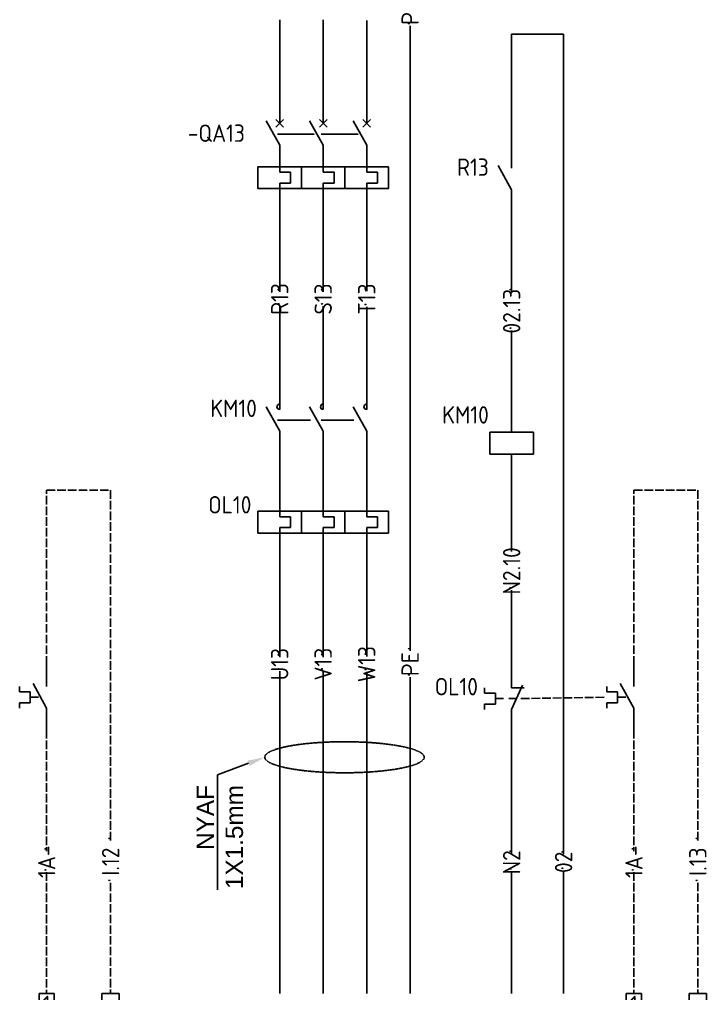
# Model space of a CAD drawing. Header units: millimetres. Extents: x 67033 to 212947, y 35102 to 335921.
# Drawn here: x 88168 to 89133, y 167041 to 168410 of the extents above; entities that cross this region are included whole.
import ezdxf
from ezdxf import colors
from ezdxf.entities.mleader import LeaderData, LeaderLine
from ezdxf.enums import TextEntityAlignment as Align
from ezdxf.math import Vec2, Vec3

# ---------------------------------------------------------------- set-up
doc = ezdxf.new("R2010")
doc.units = ezdxf.units.MM
doc.linetypes.add('ACAD_ISO02W100', pattern=[15, 12, -3])
doc.linetypes.add('DASHED', pattern=[0.75, 0.5, -0.25])
for name, color, linetype in [('LINK', 9, 'DASHED'), ('MISC', 2, 'Continuous'), ('RED_2.5mm^2', 1, 'Continuous'), ('SYMS', 7, 'Continuous'), ('TAGS', 51, 'Continuous'), ('TERMS', 4, 'Continuous')]:
    doc.layers.add(name, color=color, linetype=linetype)
doc.styles.get("Standard").update_dxf_attribs({"font": 'arial.ttf'})
doc.styles.add('WD_IEC', font='isocp2.shx', dxfattribs={"width": 0.9, "height": 4})

# ---------------------------------------------------------------- blocks, each defined once
blk = doc.blocks.new('VCB11TH')
for p, q in [((0, 7.5), (0, 2.5)), ((0, -2.5), (-3.12, 3.12)), ((-0.88, 3.38), (0.88, 1.62)), ((-0.88, 1.62), (0.88, 3.38)), ((0, -2.5), (0, -8.75)), ((0, -8.75), (2.5, -8.75)), ((2.5, -8.75), (2.5, -11.25)), ((0, -11.25), (0, -12.5)), ((2.5, -11.25), (0, -11.25)), ((0, -12.5), (0, -17.5))]:
    blk.add_line(p, q)
blk.add_lwpolyline([(-5, -7.5), (-5, -12.5), (5, -12.5), (5, -7.5)], close=True)
at = {"style": 'WD_IEC'}
for tag, p in [('INST', (-8, 5.25)), ('LOC', (-8, 1.75)), ('TAG1', (-8, -1.75)), ('RATING1', (-8, -6.35)), ('DESC1', (-8, -14.35)), ('DESC2', (-8, -17.85)), ('DESC3', (-8, -21.35))]:
    blk.add_attdef(tag, text='', height=2.5, dxfattribs=at).set_placement(p, align=Align.RIGHT)
blk.add_attdef('TERM01', text='', height=2, rotation=90, dxfattribs=at).set_placement((-1, 7.5), align=Align.RIGHT)
at = {"style": 'WD_IEC', "flags": 1}
for tag, p, height in [('X2TERM01', (0, 7.5), 0.32), ('MFG', (2.75, 6.5), 1.5), ('CAT', (2.75, 4), 1.5), ('X4LINK', (-2, 0), 0.32), ('X1LINK', (-0.5, 0), 0.32), ('COMMON', (-3.75, -8.75), 1), ('ASSYCODE', (1, -14), 1), ('FAMILY', (1, -15.5), 1), ('X8TERM02', (0, -17.5), 0.32), ('CATDESC', (1, -17), 1)]:
    blk.add_attdef(tag, p, '', height=height, dxfattribs=at)
at = {"lineweight": 15, "style": 'WD_IEC'}
blk.add_attdef('XREF', text='', height=2.5, dxfattribs=at).set_placement((-8, -10.35), align=Align.RIGHT)
at = {"style": 'WD_IEC'}
blk.add_attdef('TERM02', (-1, -17.5), '', height=2, rotation=90, dxfattribs=at)
blk = doc.blocks.new('VCB21TH')
for p, q in [((0, 7.5), (0, 2.5)), ((0, -2.5), (-3.12, 3.12)), ((-0.88, 3.38), (0.88, 1.62)), ((-0.88, 1.62), (0.88, 3.38)), ((0, -2.5), (0, -8.75)), ((0, -8.75), (2.5, -8.75)), ((2.5, -8.75), (2.5, -11.25)), ((0, -11.25), (0, -12.5)), ((2.5, -11.25), (0, -11.25)), ((0, -12.5), (0, -17.5))]:
    blk.add_line(p, q)
blk.add_lwpolyline([(-5, -7.5), (-5, -12.5), (5, -12.5), (5, -7.5)], close=True)
at = {"style": 'WD_IEC'}
for tag, p in [('INST', (-8, 5.25)), ('LOC', (-8, 1.75)), ('TAG2', (-8, -1.75)), ('DESC1', (-8, -14.35)), ('DESC2', (-8, -17.85)), ('DESC3', (-8, -21.35))]:
    blk.add_attdef(tag, text='', height=2.5, dxfattribs=at).set_placement(p, align=Align.RIGHT)
blk.add_attdef('TERM01', text='', height=2, rotation=90, dxfattribs=at).set_placement((-1, 7.5), align=Align.RIGHT)
at = {"style": 'WD_IEC', "flags": 1}
for tag, p, height in [('X2TERM01', (0, 7.5), 0.32), ('X4LINK', (-2, 0), 0.32), ('X1LINK', (-0.5, 0), 0.32), ('CONTACT', (-5, -7.5), 1), ('FAMILY', (1, -15.5), 1), ('X8TERM02', (0, -17.5), 0.32)]:
    blk.add_attdef(tag, p, '', height=height, dxfattribs=at)
blk.add_attdef('RATING1', text='', height=2.5, dxfattribs=at).set_placement((-8, -6.35), align=Align.RIGHT)
at = {"lineweight": 15, "style": 'WD_IEC'}
blk.add_attdef('XREF', text='', height=2.5, dxfattribs=at).set_placement((-8, -10.35), align=Align.RIGHT)
at = {"style": 'WD_IEC'}
blk.add_attdef('TERM02', (-1, -17.5), '', height=2, rotation=90, dxfattribs=at)
blk = doc.blocks.new('VT0_LGENERIC')
at = {"style": 'WD_IEC', "flags": 1}
for tag, p in [('X2TERM01', (0, 4)), ('X8TERM01', (0, -4))]:
    blk.add_attdef(tag, p, '', height=0.16, rotation=90, dxfattribs=at)
at = {"style": 'WD_IEC'}
blk.add_attdef('COLOR', text='', height=2.5, rotation=90, dxfattribs=at).set_placement((0, 0), align=Align.MIDDLE_CENTER)
for tag, p in [('X2_TINY_DOT_DONT_REMOVE', (0, 4)), ('X8_TINY_DOT_DONT_REMOVE', (0, -4))]:
    blk.add_attdef(tag, p, '', height=0.0001, rotation=90, dxfattribs=at)
blk = doc.blocks.new('VOL21')
for p, q in [((0, 7.5), (0, 2.5)), ((-6.25, 2.5), (-6.25, 1.25)), ((0, -2.5), (-3.125, 3.125)), ((-6.25, 1.25), (-3.75, 1.25)), ((-3.75, 1.25), (-3.75, -1.25)), ((-3.75, 0), (-1.875, 0)), ((-6.25, -1.25), (-6.25, -2.5)), ((-3.75, -1.25), (-6.25, -1.25)), ((0, -2.5), (0, -7.5))]:
    blk.add_line(p, q)
at = {"style": 'WD_IEC'}
for tag, p in [('INST', (-7.75, 6.75)), ('LOC', (-7.75, 3.75)), ('TAG2', (-7.75, 0.75)), ('XREF', (-7.75, -3.75)), ('DESC1', (-7.75, -6.75)), ('DESC2', (-7.75, -9.75)), ('DESC3', (-7.75, -12.75))]:
    blk.add_attdef(tag, text='', height=2.5, dxfattribs=at).set_placement(p, align=Align.RIGHT)
blk.add_attdef('TERM01', text='', height=2, rotation=90, dxfattribs=at).set_placement((-1, 7.5), align=Align.RIGHT)
at = {"style": 'WD_IEC', "flags": 1}
for tag, p, height in [('X2TERM01', (0, 7.5), 0.32), ('X4LINK', (-6.375, 0), 0.32), ('X1LINK', (-0.5, 0), 0.32), ('CONTACT', (4, -3.5), 1), ('FAMILY', (4, -5), 1), ('COMMON', (5.25, -4.75), 1), ('X8TERM02', (0, -7.5), 0.32)]:
    blk.add_attdef(tag, p, '', height=height, dxfattribs=at)
at = {"style": 'WD_IEC'}
blk.add_attdef('TERM02', (-1, -7.5), '', height=2, rotation=90, dxfattribs=at)
blk = doc.blocks.new('PLCIOI1TV')
for p, q in [((-2, 9), (-2, -9)), ((-2, 9), (2, 9)), ((2, 9), (2, -9)), ((-2, 5.5), (2, 5.5)), ((-2, -9), (2, -9))]:
    blk.add_line(p, q)
at = {"style": 'WD_IEC', "width": 0.9}
blk.add_attdef('TERMDESC01', text='', height=2, rotation=90, dxfattribs=at).set_placement((2.25, 10), align=Align.TOP_LEFT)
at = {"style": 'WD_IEC', "width": 0.8}
for tag, p in [('INST', (-3.5, 6.5)), ('LOC', (-3.5, 3))]:
    blk.add_attdef(tag, text='', height=2.5, dxfattribs=at).set_placement(p, align=Align.RIGHT)
for tag, height, p in [('TERM01', 2, (0, 7.25)), ('TAGA01', 2.5, (0, 0))]:
    blk.add_attdef(tag, text='', height=height, rotation=90, dxfattribs=at).set_placement(p, align=Align.MIDDLE)
at = {"style": 'WD_IEC', "flags": 1}
blk.add_attdef('X2TERM01', text='', height=0.25, rotation=90, dxfattribs=at).set_placement((0, 9), align=Align.RIGHT)
at = {"style": 'WD_IEC', "width": 0.9}
blk.add_attdef('LINE1', text='', height=2.5, rotation=90, dxfattribs=at).set_placement((4.41, 1), align=Align.CENTER)
blk.add_attdef('LINE2', text='', height=2.5, rotation=90, dxfattribs=at).set_placement((5.02, 1), align=Align.TOP_CENTER)
at = {"style": 'WD_IEC'}
for tag, p in [('TAG1', (-3.5, -0.5)), ('XREF', (-3.5, -4.5))]:
    blk.add_attdef(tag, text='', height=2.5, dxfattribs=at).set_placement(p, align=Align.RIGHT)
at = {"linetype": 'Continuous', "style": 'WD_IEC', "flags": 9}
for tag, p in [('ASSYCODE', (-2.39, -1.18)), ('FAMILY', (-2.39, -7.68))]:
    blk.add_attdef(tag, text='', height=0.16, rotation=90, dxfattribs=at).set_placement(p, align=Align.CENTER)
at = {"style": 'WD_IEC'}
for tag, width, p in [('DESC', 0.8, (-4, -20)), ('MFG', 0.8, (-7, -20)), ('DESCA01', 0.9, (-0.5, -20)), ('DESCB01', 0.9, (2.5, -20)), ('DESCC01', 0.9, (5.5, -20)), ('DESCD01', 0.9, (8.5, -20)), ('DESCE01', 0.9, (11.5, -20)), ('CAT', 0.9, (-7, -27))]:
    blk.add_attdef(tag, text='', height=2.5, rotation=90, dxfattribs=dict(at, width=width)).set_placement(p, align=Align.RIGHT)
blk = doc.blocks.new('VSP1001')
for p, q in [((1.75, 5), (-1.75, 5)), ((-1.75, 5), (-1.75, -5)), ((1.75, -5), (1.75, 5)), ((1.75, 0), (-1.75, 0)), ((-1.75, -5), (1.75, -5))]:
    blk.add_line(p, q)
at = {"linetype": 'Continuous', "style": 'WD_IEC', "width": 0.9, "flags": 8}
blk.add_attdef('TERMDESC01', (-1, 6), '', height=2, rotation=90, dxfattribs=at)
blk.add_attdef('X2WIRE01', text='', height=2, rotation=90, dxfattribs=at).set_placement((1, 6), align=Align.TOP_LEFT)
at = {"style": 'WD_IEC'}
for tag, p in [('INST', (-4, 5)), ('LOC', (-4, 2)), ('TAG1', (-4, -1)), ('DESC1', (-4, -4.1)), ('DESC2', (-4, -7.85)), ('DESC3', (-4, -11.6))]:
    blk.add_attdef(tag, text='', height=2.5, dxfattribs=at).set_placement(p, align=Align.RIGHT)
at = {"style": 'WD_IEC', "width": 0.9, "flags": 1}
for tag, p in [('ACE_FLAG', (-0.5, 4.5)), ('X2TERM01', (0, 5)), ('CAT', (-0.96, 0.48)), ('MFG', (-0.88, 1.65)), ('ASSYCODE', (-1.03, -0.58)), ('FAMILY', (-1.03, -1.66)), ('X8TERM02', (0, -5))]:
    blk.add_attdef(tag, p, '', height=0.25, dxfattribs=at)
at = {"style": 'WD_IEC'}
for tag, p in [('TERM01', (0, 2.5)), ('TERM02', (0, -2.5))]:
    blk.add_attdef(tag, text='', height=2, dxfattribs=at).set_placement(p, align=Align.MIDDLE_CENTER)
at = {"linetype": 'Continuous', "style": 'WD_IEC', "width": 0.9, "flags": 8}
blk.add_attdef('TERMDESC02', text='', height=2, rotation=90, dxfattribs=at).set_placement((-1, -6), align=Align.RIGHT)
blk.add_attdef('X8WIRE02', text='', height=2, rotation=90, dxfattribs=at).set_placement((1, -6), align=Align.TOP_RIGHT)
blk = doc.blocks.new('VMS21P')
for p, q in [((0, 7.5), (0, 2.5)), ((0, -2.5), (-3.12, 3.12)), ((0, -2.5), (0, -7.5))]:
    blk.add_line(p, q)
blk.add_arc((0, 3.12), 0.625, 90, 270)
at = {"style": 'WD_IEC'}
for tag, p in [('INST', (-5.25, 6.75)), ('LOC', (-5.25, 3.75)), ('TAG2', (-5.25, 0.75)), ('XREF', (-5.25, -3.75)), ('DESC1', (-5.25, -6.75)), ('DESC2', (-5.25, -9.75)), ('DESC3', (-5.25, -12.75))]:
    blk.add_attdef(tag, text='', height=2.5, dxfattribs=at).set_placement(p, align=Align.RIGHT)
blk.add_attdef('TERM01', text='', height=2, rotation=90, dxfattribs=at).set_placement((-1, 7.5), align=Align.RIGHT)
at = {"style": 'WD_IEC', "flags": 1}
for tag, p, height in [('X2TERM01', (0, 7.5), 0.32), ('X4LINK', (-2.91, 0), 0.32), ('X1LINK', (-0.5, 0), 0.32), ('CONTACT', (4, -3.5), 1), ('FAMILY', (4, -5), 1), ('X8TERM02', (0, -7.5), 0.32)]:
    blk.add_attdef(tag, p, '', height=height, dxfattribs=at)
at = {"style": 'WD_IEC'}
blk.add_attdef('TERM02', (-1, -7.5), '', height=2, rotation=90, dxfattribs=at)
blk = doc.blocks.new('VOL1')
for p, q in [((0, 7.5), (0, 1.25)), ((-5, 2.5), (-5, -2.5)), ((5, 2.5), (-5, 2.5)), ((5, -2.5), (5, 2.5)), ((0, 1.25), (2.5, 1.25)), ((2.5, 1.25), (2.5, -1.25)), ((0, -1.25), (0, -7.5)), ((2.5, -1.25), (0, -1.25)), ((-5, -2.5), (5, -2.5))]:
    blk.add_line(p, q)
at = {"style": 'WD_IEC'}
for tag, p in [('INST', (-6.5, 9)), ('LOC', (-6.5, 5.5)), ('TAG1', (-6.5, 2)), ('RATING1', (-6.5, -2.5)), ('XREF', (-6.5, -6.5)), ('DESC1', (-6.5, -10.35)), ('DESC2', (-6.5, -13.85)), ('DESC3', (-6.5, -17.35))]:
    blk.add_attdef(tag, text='', height=2.5, dxfattribs=at).set_placement(p, align=Align.RIGHT)
blk.add_attdef('TERM01', text='', height=2, rotation=90, dxfattribs=at).set_placement((-1, 7.5), align=Align.RIGHT)
at = {"style": 'WD_IEC', "flags": 1}
for tag, p, height in [('X2TERM01', (0, 7.5), 0.32), ('MFG', (2.75, 6.5), 1.5), ('CAT', (2.75, 4), 1.5), ('X4LINK', (-5, 0), 0.32), ('X1LINK', (5, 0), 0.32), ('ASSYCODE', (1, -4), 1), ('FAMILY', (1, -5.5), 1), ('CATDESC', (1, -7), 1), ('X8TERM02', (0, -7.5), 0.32)]:
    blk.add_attdef(tag, p, '', height=height, dxfattribs=at)
at = {"style": 'WD_IEC'}
blk.add_attdef('TERM02', (-1, -7.5), '', height=2, rotation=90, dxfattribs=at)
blk = doc.blocks.new('VOL2')
for p, q in [((0, 7.5), (0, 1.25)), ((-5, 2.5), (-5, -2.5)), ((5, 2.5), (-5, 2.5)), ((5, -2.5), (5, 2.5)), ((0, 1.25), (2.5, 1.25)), ((2.5, 1.25), (2.5, -1.25)), ((0, -1.25), (0, -7.5)), ((2.5, -1.25), (0, -1.25)), ((-5, -2.5), (5, -2.5))]:
    blk.add_line(p, q)
at = {"style": 'WD_IEC'}
for tag, p in [('INST', (-6.5, 9)), ('LOC', (-6.5, 5.5)), ('TAG2', (-6.5, 2)), ('RATING1', (-6.5, -2.5)), ('XREF', (-6.5, -6.5)), ('DESC1', (-6.5, -10.35)), ('DESC2', (-6.5, -13.85)), ('DESC3', (-6.5, -17.35))]:
    blk.add_attdef(tag, text='', height=2.5, dxfattribs=at).set_placement(p, align=Align.RIGHT)
blk.add_attdef('TERM01', text='', height=2, rotation=90, dxfattribs=at).set_placement((-1, 7.5), align=Align.RIGHT)
at = {"style": 'WD_IEC', "flags": 1}
for tag, p, height in [('X2TERM01', (0, 7.5), 0.32), ('X4LINK', (-5, 0), 0.32), ('X1LINK', (5, 0), 0.32), ('FAMILY', (1, -5.5), 1), ('X8TERM02', (0, -7.5), 0.32)]:
    blk.add_attdef(tag, p, '', height=height, dxfattribs=at)
at = {"style": 'WD_IEC'}
blk.add_attdef('TERM02', (-1, -7.5), '', height=2, rotation=90, dxfattribs=at)
blk = doc.blocks.new('VMS1')
for p, q in [((0, 2.5), (0, 7.5)), ((0, -2.5), (0, -7.5))]:
    blk.add_line(p, q)
blk.add_lwpolyline([(-5, 2.5), (-5, -2.5), (5, -2.5), (5, 2.5)], close=True)
at = {"style": 'WD_IEC'}
for tag, p in [('INST', (-5.25, 10.5)), ('LOC', (-5.25, 7.5)), ('TAG1', (-5.25, 4.5)), ('DESC1', (-5.25, -6.85)), ('DESC2', (-5.25, -9.85)), ('DESC3', (-5.25, -12.85))]:
    blk.add_attdef(tag, text='', height=2.5, dxfattribs=at).set_placement(p, align=Align.RIGHT)
blk.add_attdef('TERM01', text='', height=2, rotation=90, dxfattribs=at).set_placement((-1, 7.5), align=Align.RIGHT)
at = {"style": 'WD_IEC', "flags": 1}
for tag, p, height in [('X2TERM01', (0, 7.5), 0.32), ('X4LINK', (-5, 0), 0.32), ('X1LINK', (5, 0), 0.32), ('ASSYCODE', (1, -4), 1), ('FAMILY', (1, -5.5), 1), ('CATDESC', (1, -7), 1), ('X8TERM02', (0, -7.5), 0.32)]:
    blk.add_attdef(tag, p, '', height=height, dxfattribs=at)
at = {"style": 'WD_IEC', "flags": 9}
for tag, p in [('MFG', (-6, 1)), ('CAT', (-6, -1.5))]:
    blk.add_attdef(tag, text='', height=1.5, dxfattribs=at).set_placement(p, align=Align.RIGHT)
at = {"style": 'WD_IEC'}
blk.add_attdef('TERM02', (-1, -7.5), '', height=2, rotation=90, dxfattribs=at)
at = {"lineweight": 9, "style": 'WD_IEC'}
for tag, p in [('NO', (-5.5, -16.5)), ('NC', (-5.5, -19.5))]:
    blk.add_attdef(tag, text='', height=2.5, dxfattribs=at).set_placement(p, align=Align.TOP_RIGHT)
for tag, p in [('XREFNO', (-4, -16.5)), ('XREFNC', (-4, -19.5))]:
    blk.add_attdef(tag, text='', height=2.5, dxfattribs=at).set_placement(p, align=Align.TOP_LEFT)
blk = doc.blocks.new('VOL22')
for p, q in [((0, 7.5), (0, 2.5)), ((-6.25, 2.5), (-6.25, 1.25)), ((0, -2.5), (2.5, 3.12)), ((0, 2.5), (2.87, 2.5)), ((-6.25, 1.25), (-3.75, 1.25)), ((-3.75, 1.25), (-3.75, -1.25)), ((-3.75, 0), (-1.88, 0)), ((-0.62, 0), (1.11, 0)), ((-3.75, -1.25), (-6.25, -1.25)), ((-6.25, -1.25), (-6.25, -2.5)), ((0, -2.5), (0, -7.5))]:
    blk.add_line(p, q)
at = {"style": 'WD_IEC'}
for tag, p in [('INST', (-7.75, 6.75)), ('LOC', (-7.75, 3.75)), ('TAG2', (-7.75, 0.75)), ('XREF', (-7.75, -3.75)), ('DESC1', (-7.75, -6.75)), ('DESC2', (-7.75, -9.75)), ('DESC3', (-7.75, -12.75))]:
    blk.add_attdef(tag, text='', height=2.5, dxfattribs=at).set_placement(p, align=Align.RIGHT)
blk.add_attdef('TERM01', text='', height=2, rotation=90, dxfattribs=at).set_placement((-1, 7.5), align=Align.RIGHT)
at = {"style": 'WD_IEC', "flags": 1}
for tag, p, height in [('X2TERM01', (0, 7.5), 0.32), ('X4LINK', (-6.38, 0), 0.32), ('X1LINK', (2.11, 0), 0.32), ('CONTACT', (4, -3.5), 1), ('FAMILY', (4, -5), 1), ('COMMON', (5.25, -4.75), 1), ('X8TERM02', (0, -7.5), 0.32)]:
    blk.add_attdef(tag, p, '', height=height, dxfattribs=at)
at = {"style": 'WD_IEC'}
blk.add_attdef('TERM02', (-1, -7.5), '', height=2, rotation=90, dxfattribs=at)
blk = doc.blocks.new('VCR21')
for p, q in [((0, 7.5), (0, 2.5)), ((0, -2.5), (-3.12, 3.12)), ((0, -2.5), (0, -7.5))]:
    blk.add_line(p, q)
at = {"style": 'WD_IEC'}
for tag, p in [('INST', (-5.25, 6.75)), ('LOC', (-5.25, 3.75)), ('TAG2', (-5.25, 0.75)), ('XREF', (-5.25, -3.75)), ('DESC1', (-5.25, -6.75)), ('DESC2', (-5.25, -9.75)), ('DESC3', (-5.25, -12.75))]:
    blk.add_attdef(tag, text='', height=2.5, dxfattribs=at).set_placement(p, align=Align.RIGHT)
blk.add_attdef('TERM01', text='', height=2, rotation=90, dxfattribs=at).set_placement((-1, 7.5), align=Align.RIGHT)
at = {"style": 'WD_IEC', "flags": 1}
for tag, p, height in [('X2TERM01', (0, 7.5), 0.32), ('X4LINK', (-2.75, 0), 0.32), ('X1LINK', (-0.5, 0), 0.32), ('CONTACT', (4, -3.5), 1), ('FAMILY', (4, -5), 1), ('COMMON', (5.25, -4.75), 1), ('X8TERM02', (0, -7.5), 0.32)]:
    blk.add_attdef(tag, p, '', height=height, dxfattribs=at)
at = {"style": 'WD_IEC'}
blk.add_attdef('TERM02', (-1, -7.5), '', height=2, rotation=90, dxfattribs=at)

msp = doc.modelspace()

# ---------------------------------------------------------------- linework, layer by layer
at = {"linetype": 'DASHED'}
msp.add_ellipse((88624.4, 167373.3), major_axis=(-112, 0), ratio=0.194696, dxfattribs=at)
at = {"layer": 'LINK'}
for points in [[(88530.4, 168248.4), (88582.3, 168248.4)], [(88591.5, 168248.4), (88643.4, 168248.4)], [(88530.4, 167846.6), (88576.7, 167846.6)], [(88591.5, 167846.6), (88637.8, 167846.6)], [(88564, 167703.5), (88564, 167703.5)], [(88625.1, 167703.5), (88625.1, 167703.5)]]:
    msp.add_lwpolyline(points, dxfattribs=at)
at = {"layer": 'LINK', "linetype": 'ACAD_ISO02W100'}
msp.add_lwpolyline([(88872.1, 167455.7), (88991.9, 167457.6)], dxfattribs=at)
at = {"layer": 'RED_2.5mm^2'}
for p, q in [((88533.4, 168409.1), (88533.4, 168294.2)), ((88594.5, 168409.1), (88594.5, 168294.2)), ((88655.6, 168408.1), (88655.6, 168294.2)), ((88716.7, 167904.7), (88716.7, 168400.6)), ((88932.1, 168388.9), (88859.2, 168388.9)), ((88859.2, 168388.9), (88859.2, 168231.2)), ((88932.1, 167237.1), (88932.1, 168388.9)), ((88533.4, 168141.5), (88533.4, 168026.9)), ((88594.5, 168141.5), (88594.5, 168026.9)), ((88655.6, 168141.5), (88655.6, 168027.9)), ((88859.2, 168139.6), (88859.2, 168027)), ((88533.4, 168007), (88533.4, 167892.4)), ((88594.5, 168007), (88594.5, 167892.4)), ((88655.6, 168006.1), (88655.6, 167892.4)), ((88859.2, 167972.9), (88859.2, 167860.3)), ((88533.4, 167800.8), (88533.4, 167749.3)), ((88594.5, 167800.8), (88594.5, 167749.3)), ((88655.6, 167800.8), (88655.6, 167749.3)), ((88533.4, 167657.7), (88533.4, 167514.1)), ((88594.5, 167657.7), (88594.5, 167514.1)), ((88655.6, 167657.7), (88655.6, 167515)), ((88533.4, 167494.2), (88533.4, 167041.4)), ((88594.5, 167494.2), (88594.5, 167041.4)), ((88655.6, 167493.3), (88655.6, 167041.4)), ((88932.1, 167041.4), (88932.1, 167214.2))]:
    msp.add_line(p, q, dxfattribs=at)
at = {"layer": 'RED_2.5mm^2', "color": 2}
for p, q in [((88716.7, 167522.6), (88716.7, 168400.6)), ((88716.7, 167041.4), (88716.7, 167485.7))]:
    msp.add_line(p, q, dxfattribs=at)
at = {"layer": 'RED_2.5mm^2', "color": 5}
for p, q in [((88859.2, 167768.7), (88859.2, 167662.1)), ((88859.2, 167608.1), (88859.2, 167501.5)), ((88859.2, 167409.9), (88859.2, 167238.2)), ((88859.2, 167213.1), (88859.2, 167041.4))]:
    msp.add_line(p, q, dxfattribs=at)
at = {"layer": 'RED_2.5mm^2', "linetype": 'ACAD_ISO02W100'}
for p, q in [((88206.1, 167503.4), (88206.1, 167748.3)), ((88206.1, 167748.3), (88295.9, 167748.3)), ((88295.9, 167748.3), (88295.9, 167256.1)), ((89030.9, 167503.4), (89030.9, 167748.3)), ((89030.9, 167748.3), (89120.7, 167748.3)), ((89120.7, 167748.3), (89120.7, 167256.1)), ((88206.1, 167411.8), (88206.1, 167241.4)), ((89030.9, 167411.8), (89030.9, 167241.4)), ((88206.1, 167211.8), (88206.1, 167041.4)), ((89030.9, 167211.8), (89030.9, 167041.4)), ((88295.9, 167197.1), (88295.9, 167041.4)), ((89120.7, 167197.1), (89120.7, 167041.4))]:
    msp.add_line(p, q, dxfattribs=at)

# ---------------------------------------------------------------- block references
at = {"layer": 'SYMS'}
ref = msp.add_blockref('VT0_LGENERIC', (88716.7, 168419), dxfattribs=dict(at, xscale=6.107617336975006, yscale=6.107617336975006, zscale=6.107617336975006))
ref.add_attrib('X8_TINY_DOT_DONT_REMOVE', '.', (88716.7, 168400.6), dxfattribs={"layer": 'MISC', "height": 24.4, "rotation": 90, "style": 'WD_IEC'})
ref.add_attrib('X2_TINY_DOT_DONT_REMOVE', '.', (88716.7, 168437.5), dxfattribs={"layer": 'MISC', "height": 24.4, "rotation": 90, "style": 'WD_IEC'})
ref.add_attrib('COLOR', 'PE', dxfattribs={"layer": 'MISC', "height": 24.43, "rotation": 90, "style": 'WD_IEC'}).set_placement((88716.7, 168419), align=Align.MIDDLE_CENTER)
ref = msp.add_blockref('VCB11TH', (88533.4, 168248.4), dxfattribs=dict(at, xscale=6.107617336975006, yscale=6.107617336975006, zscale=6.107617336975006))
ref.add_attrib('TAG1', '-QA13', dxfattribs={"layer": 'TAGS', "height": 24.43, "style": 'WD_IEC'}).set_placement((88484.6, 168237.7), align=Align.RIGHT)
at = {"layer": 'SYMS', "xscale": 6.107617336975006, "yscale": 6.107617336975006, "zscale": 6.107617336975006}
for name, p in [('VCB21TH', (88594.5, 168248.4)), ('VCB21TH', (88655.6, 168248.4)), ('VMS21P', (88594.5, 167846.6)), ('VMS21P', (88655.6, 167846.6)), ('VOL2', (88594.5, 167703.5)), ('VOL2', (88655.6, 167703.5))]:
    msp.add_blockref(name, p, dxfattribs=at)
at = {"layer": 'SYMS'}
ref = msp.add_blockref('VCR21', (88859.2, 168185.4), dxfattribs=dict(at, xscale=6.107617336975006, yscale=6.107617336975006, zscale=6.107617336975006))
ref.add_attrib('TAG2', 'R13', dxfattribs={"layer": 'TAGS', "height": 24.43, "style": 'WD_IEC'}).set_placement((88827.1, 168190), align=Align.RIGHT)
ref = msp.add_blockref('VT0_LGENERIC', (88533.4, 168017), dxfattribs=dict(at, xscale=6.107617336975006, yscale=6.107617336975006, zscale=6.107617336975006))
ref.add_attrib('X8_TINY_DOT_DONT_REMOVE', '.', (88533.4, 168007), dxfattribs={"layer": 'MISC', "height": 24.4, "rotation": 90, "style": 'WD_IEC'})
ref.add_attrib('X2_TINY_DOT_DONT_REMOVE', '.', (88533.4, 168026.9), dxfattribs={"layer": 'MISC', "height": 24.4, "rotation": 90, "style": 'WD_IEC'})
ref.add_attrib('COLOR', 'R13', dxfattribs={"layer": 'MISC', "height": 24.43, "rotation": 90, "style": 'WD_IEC'}).set_placement((88533.4, 168017), align=Align.MIDDLE_CENTER)
ref = msp.add_blockref('VT0_LGENERIC', (88594.5, 168017), dxfattribs=dict(at, xscale=6.107617336975006, yscale=6.107617336975006, zscale=6.107617336975006))
ref.add_attrib('X8_TINY_DOT_DONT_REMOVE', '.', (88594.5, 168007), dxfattribs={"layer": 'MISC', "height": 24.4, "rotation": 90, "style": 'WD_IEC'})
ref.add_attrib('X2_TINY_DOT_DONT_REMOVE', '.', (88594.5, 168026.9), dxfattribs={"layer": 'MISC', "height": 24.4, "rotation": 90, "style": 'WD_IEC'})
ref.add_attrib('COLOR', 'S13', dxfattribs={"layer": 'MISC', "height": 24.43, "rotation": 90, "style": 'WD_IEC'}).set_placement((88594.5, 168017), align=Align.MIDDLE_CENTER)
ref = msp.add_blockref('VT0_LGENERIC', (88655.6, 168017), dxfattribs=dict(at, xscale=6.107617336975006, yscale=6.107617336975006, zscale=6.107617336975006))
ref.add_attrib('X8_TINY_DOT_DONT_REMOVE', '.', (88655.6, 168006.1), dxfattribs={"layer": 'MISC', "height": 24.4, "rotation": 90, "style": 'WD_IEC'})
ref.add_attrib('X2_TINY_DOT_DONT_REMOVE', '.', (88655.6, 168027.9), dxfattribs={"layer": 'MISC', "height": 24.4, "rotation": 90, "style": 'WD_IEC'})
ref.add_attrib('COLOR', 'T13', dxfattribs={"layer": 'MISC', "height": 24.43, "rotation": 90, "style": 'WD_IEC'}).set_placement((88655.6, 168017), align=Align.MIDDLE_CENTER)
ref = msp.add_blockref('VT0_LGENERIC', (88859.2, 167999.9), dxfattribs=dict(at, xscale=6.107617336975006, yscale=6.107617336975006, zscale=6.107617336975006))
ref.add_attrib('X8_TINY_DOT_DONT_REMOVE', '.', (88859.2, 167972.9), dxfattribs={"layer": 'MISC', "height": 24.4, "rotation": 90, "style": 'WD_IEC'})
ref.add_attrib('X2_TINY_DOT_DONT_REMOVE', '.', (88859.2, 168027), dxfattribs={"layer": 'MISC', "height": 24.4, "rotation": 90, "style": 'WD_IEC'})
ref.add_attrib('COLOR', '02.13', dxfattribs={"layer": 'MISC', "height": 24.43, "rotation": 90, "style": 'WD_IEC'}).set_placement((88859.2, 167999.9), align=Align.MIDDLE_CENTER)
ref = msp.add_blockref('VMS21P', (88533.4, 167846.6), dxfattribs=dict(at, xscale=6.107617336975006, yscale=6.107617336975006, zscale=6.107617336975006))
ref.add_attrib('TAG2', 'KM10', dxfattribs={"layer": 'TAGS', "height": 24.43, "style": 'WD_IEC'}).set_placement((88501.4, 167851.2), align=Align.RIGHT)
ref = msp.add_blockref('VMS1', (88859.2, 167814.5), dxfattribs=dict(at, xscale=6.107617336975006, yscale=6.107617336975006, zscale=6.107617336975006))
ref.add_attrib('TAG1', 'KM10', dxfattribs={"layer": 'TAGS', "height": 24.43, "style": 'WD_IEC'}).set_placement((88827.1, 167842), align=Align.RIGHT)
ref = msp.add_blockref('VOL1', (88533.4, 167703.5), dxfattribs=dict(at, xscale=6.107617336975006, yscale=6.107617336975006, zscale=6.107617336975006))
ref.add_attrib('TAG1', 'OL10', dxfattribs={"layer": 'TAGS', "height": 24.43, "style": 'WD_IEC'}).set_placement((88493.7, 167715.7), align=Align.RIGHT)
at = {"layer": 'SYMS', "color": 5}
ref = msp.add_blockref('VT0_LGENERIC', (88859.2, 167635.1), dxfattribs=dict(at, xscale=6.107617336975006, yscale=6.107617336975006, zscale=6.107617336975006))
ref.add_attrib('X8_TINY_DOT_DONT_REMOVE', '.', (88859.2, 167608.1), dxfattribs={"layer": 'MISC', "height": 24.4, "rotation": 90, "style": 'WD_IEC'})
ref.add_attrib('X2_TINY_DOT_DONT_REMOVE', '.', (88859.2, 167662.1), dxfattribs={"layer": 'MISC', "height": 24.4, "rotation": 90, "style": 'WD_IEC'})
ref.add_attrib('COLOR', 'N2.10', dxfattribs={"layer": 'MISC', "height": 24.43, "rotation": 90, "style": 'WD_IEC'}).set_placement((88859.2, 167635.1), align=Align.MIDDLE_CENTER)
at = {"layer": 'SYMS'}
ref = msp.add_blockref('VT0_LGENERIC', (88655.6, 167504.1), dxfattribs=dict(at, xscale=6.107617336975006, yscale=6.107617336975006, zscale=6.107617336975006))
ref.add_attrib('X8_TINY_DOT_DONT_REMOVE', '.', (88655.6, 167493.3), dxfattribs={"layer": 'MISC', "height": 24.4, "rotation": 90, "style": 'WD_IEC'})
ref.add_attrib('X2_TINY_DOT_DONT_REMOVE', '.', (88655.6, 167515), dxfattribs={"layer": 'MISC', "height": 24.4, "rotation": 90, "style": 'WD_IEC'})
ref.add_attrib('COLOR', 'W13', dxfattribs={"layer": 'MISC', "height": 24.43, "rotation": 90, "style": 'WD_IEC'}).set_placement((88655.6, 167504.1), align=Align.MIDDLE_CENTER)
ref = msp.add_blockref('VT0_LGENERIC', (88716.7, 167504.1), dxfattribs=dict(at, xscale=6.107617336975006, yscale=6.107617336975006, zscale=6.107617336975006))
ref.add_attrib('X8_TINY_DOT_DONT_REMOVE', '.', (88716.7, 167485.7), dxfattribs={"layer": 'MISC', "height": 24.4, "rotation": 90, "style": 'WD_IEC'})
ref.add_attrib('X2_TINY_DOT_DONT_REMOVE', '.', (88716.7, 167522.6), dxfattribs={"layer": 'MISC', "height": 24.4, "rotation": 90, "style": 'WD_IEC'})
ref.add_attrib('COLOR', 'PE', dxfattribs={"layer": 'MISC', "height": 24.43, "rotation": 90, "style": 'WD_IEC'}).set_placement((88716.7, 167504.1), align=Align.MIDDLE_CENTER)
ref = msp.add_blockref('VT0_LGENERIC', (88533.4, 167504.1), dxfattribs=dict(at, xscale=6.107617336975006, yscale=6.107617336975006, zscale=6.107617336975006))
ref.add_attrib('X8_TINY_DOT_DONT_REMOVE', '.', (88533.4, 167494.2), dxfattribs={"layer": 'MISC', "height": 24.4, "rotation": 90, "style": 'WD_IEC'})
ref.add_attrib('X2_TINY_DOT_DONT_REMOVE', '.', (88533.4, 167514.1), dxfattribs={"layer": 'MISC', "height": 24.4, "rotation": 90, "style": 'WD_IEC'})
ref.add_attrib('COLOR', 'U13', dxfattribs={"layer": 'MISC', "height": 24.43, "rotation": 90, "style": 'WD_IEC'}).set_placement((88533.4, 167504.1), align=Align.MIDDLE_CENTER)
ref = msp.add_blockref('VT0_LGENERIC', (88594.5, 167504.1), dxfattribs=dict(at, xscale=6.107617336975006, yscale=6.107617336975006, zscale=6.107617336975006))
ref.add_attrib('X8_TINY_DOT_DONT_REMOVE', '.', (88594.5, 167494.2), dxfattribs={"layer": 'MISC', "height": 24.4, "rotation": 90, "style": 'WD_IEC'})
ref.add_attrib('X2_TINY_DOT_DONT_REMOVE', '.', (88594.5, 167514.1), dxfattribs={"layer": 'MISC', "height": 24.4, "rotation": 90, "style": 'WD_IEC'})
ref.add_attrib('COLOR', 'V13', dxfattribs={"layer": 'MISC', "height": 24.43, "rotation": 90, "style": 'WD_IEC'}).set_placement((88594.5, 167504.1), align=Align.MIDDLE_CENTER)
at = {"layer": 'SYMS', "linetype": 'ACAD_ISO02W100', "xscale": 6.107617336975006, "yscale": 6.107617336975006, "zscale": 6.107617336975006}
for p in [(88206.1, 167457.6), (89030.9, 167457.6)]:
    msp.add_blockref('VOL21', p, dxfattribs=at)
at = {"layer": 'SYMS'}
ref = msp.add_blockref('VOL22', (88859.2, 167455.7), dxfattribs=dict(at, xscale=6.107617336975006, yscale=6.107617336975006, zscale=6.107617336975006))
ref.add_attrib('TAG2', 'OL10', dxfattribs={"layer": 'TAGS', "height": 24.43, "style": 'WD_IEC'}).set_placement((88811.9, 167460.3), align=Align.RIGHT)
at = {"layer": 'SYMS', "linetype": 'ACAD_ISO02W100'}
ref = msp.add_blockref('VT0_LGENERIC', (88295.9, 167226.6), dxfattribs=dict(at, xscale=6.107617336975006, yscale=6.107617336975006, zscale=6.107617336975006))
ref.add_attrib('X8_TINY_DOT_DONT_REMOVE', '.', (88295.9, 167197.1), dxfattribs={"layer": 'MISC', "height": 24.4, "rotation": 90, "style": 'WD_IEC'})
ref.add_attrib('X2_TINY_DOT_DONT_REMOVE', '.', (88295.9, 167256.1), dxfattribs={"layer": 'MISC', "height": 24.4, "rotation": 90, "style": 'WD_IEC'})
ref.add_attrib('COLOR', 'I.12', dxfattribs={"layer": 'MISC', "height": 24.43, "rotation": 90, "style": 'WD_IEC'}).set_placement((88295.9, 167226.6), align=Align.MIDDLE_CENTER)
ref = msp.add_blockref('VT0_LGENERIC', (89120.7, 167226.6), dxfattribs=dict(at, xscale=6.107617336975006, yscale=6.107617336975006, zscale=6.107617336975006))
ref.add_attrib('X8_TINY_DOT_DONT_REMOVE', '.', (89120.7, 167197.1), dxfattribs={"layer": 'MISC', "height": 24.4, "rotation": 90, "style": 'WD_IEC'})
ref.add_attrib('X2_TINY_DOT_DONT_REMOVE', '.', (89120.7, 167256.1), dxfattribs={"layer": 'MISC', "height": 24.4, "rotation": 90, "style": 'WD_IEC'})
ref.add_attrib('COLOR', 'I.13', dxfattribs={"layer": 'MISC', "height": 24.43, "rotation": 90, "style": 'WD_IEC'}).set_placement((89120.7, 167226.6), align=Align.MIDDLE_CENTER)
ref = msp.add_blockref('VT0_LGENERIC', (88206.1, 167226.6), dxfattribs=dict(at, xscale=6.107617336975006, yscale=6.107617336975006, zscale=6.107617336975006))
ref.add_attrib('X8_TINY_DOT_DONT_REMOVE', '.', (88206.1, 167211.8), dxfattribs={"layer": 'MISC', "height": 24.4, "rotation": 90, "style": 'WD_IEC'})
ref.add_attrib('X2_TINY_DOT_DONT_REMOVE', '.', (88206.1, 167241.4), dxfattribs={"layer": 'MISC', "height": 24.4, "rotation": 90, "style": 'WD_IEC'})
ref.add_attrib('COLOR', '1A-', dxfattribs={"layer": 'MISC', "height": 24.43, "rotation": 90, "style": 'WD_IEC'}).set_placement((88206.1, 167226.6), align=Align.MIDDLE_CENTER)
at = {"layer": 'SYMS', "color": 5}
ref = msp.add_blockref('VT0_LGENERIC', (88859.2, 167225.7), dxfattribs=dict(at, xscale=6.107617336975006, yscale=6.107617336975006, zscale=6.107617336975006))
ref.add_attrib('X8_TINY_DOT_DONT_REMOVE', '.', (88859.2, 167213.1), dxfattribs={"layer": 'MISC', "height": 24.4, "rotation": 90, "style": 'WD_IEC'})
ref.add_attrib('X2_TINY_DOT_DONT_REMOVE', '.', (88859.2, 167238.2), dxfattribs={"layer": 'MISC', "height": 24.4, "rotation": 90, "style": 'WD_IEC'})
ref.add_attrib('COLOR', 'N2', dxfattribs={"layer": 'MISC', "height": 24.43, "rotation": 90, "style": 'WD_IEC'}).set_placement((88859.2, 167225.7), align=Align.MIDDLE_CENTER)
at = {"layer": 'SYMS'}
ref = msp.add_blockref('VT0_LGENERIC', (88932.1, 167225.7), dxfattribs=dict(at, xscale=6.107617336975006, yscale=6.107617336975006, zscale=6.107617336975006))
ref.add_attrib('X8_TINY_DOT_DONT_REMOVE', '.', (88932.1, 167214.2), dxfattribs={"layer": 'MISC', "height": 24.4, "rotation": 90, "style": 'WD_IEC'})
ref.add_attrib('X2_TINY_DOT_DONT_REMOVE', '.', (88932.1, 167237.1), dxfattribs={"layer": 'MISC', "height": 24.4, "rotation": 90, "style": 'WD_IEC'})
ref.add_attrib('COLOR', '02', dxfattribs={"layer": 'MISC', "height": 24.43, "rotation": 90, "style": 'WD_IEC'}).set_placement((88932.1, 167225.7), align=Align.MIDDLE_CENTER)
at = {"layer": 'SYMS', "linetype": 'ACAD_ISO02W100'}
ref = msp.add_blockref('VT0_LGENERIC', (89030.9, 167226.6), dxfattribs=dict(at, xscale=6.107617336975006, yscale=6.107617336975006, zscale=6.107617336975006))
ref.add_attrib('X8_TINY_DOT_DONT_REMOVE', '.', (89030.9, 167211.8), dxfattribs={"layer": 'MISC', "height": 24.4, "rotation": 90, "style": 'WD_IEC'})
ref.add_attrib('X2_TINY_DOT_DONT_REMOVE', '.', (89030.9, 167241.4), dxfattribs={"layer": 'MISC', "height": 24.4, "rotation": 90, "style": 'WD_IEC'})
ref.add_attrib('COLOR', '1A-', dxfattribs={"layer": 'MISC', "height": 24.43, "rotation": 90, "style": 'WD_IEC'}).set_placement((89030.9, 167226.6), align=Align.MIDDLE_CENTER)
at = {"layer": 'SYMS'}
ref = msp.add_blockref('VSP1001', (88206.1, 167010.9), dxfattribs=dict(at, xscale=6.107617336975006, yscale=6.107617336975006, zscale=6.107617336975006))
ref.add_attrib('TAG1', '1A-', dxfattribs={"layer": 'TAGS', "height": 24.43, "rotation": 90, "style": 'WD_IEC'}).set_placement((88193.5, 167004.8), align=Align.RIGHT)
ref.add_attrib('TERM01', '1', dxfattribs={"layer": 'TERMS', "height": 24.4, "style": 'WD_IEC'}).set_placement((88206.1, 167026.1), align=Align.MIDDLE_CENTER)
ref.add_attrib('TERM02', '2', dxfattribs={"layer": 'TERMS', "height": 24.4, "style": 'WD_IEC'}).set_placement((88206.1, 166995.6), align=Align.MIDDLE_CENTER)
ref = msp.add_blockref('PLCIOI1TV', (88295.9, 166986.4), dxfattribs=dict(at, xscale=6.107617336975006, yscale=6.107617336975006, zscale=6.107617336975006))
ref.add_attrib('TAGA01', 'DI.07', dxfattribs={"layer": 'TAGS', "height": 24.43, "rotation": 90, "style": 'WD_IEC', "width": 0.8}).set_placement((88295.9, 166986.4), align=Align.MIDDLE)
ref.add_attrib('TAG1', '-PLC4', dxfattribs={"layer": 'TAGS', "height": 24.43, "rotation": 90, "style": 'WD_IEC'}).set_placement((88274.6, 166983.4), align=Align.RIGHT)
ref = msp.add_blockref('VSP1001', (89030.9, 167010.9), dxfattribs=dict(at, xscale=6.107617336975006, yscale=6.107617336975006, zscale=6.107617336975006))
ref.add_attrib('TAG1', '1A-', dxfattribs={"layer": 'TAGS', "height": 24.43, "rotation": 90, "style": 'WD_IEC'}).set_placement((89018.3, 167004.8), align=Align.RIGHT)
ref.add_attrib('TERM01', '1', dxfattribs={"layer": 'TERMS', "height": 24.4, "style": 'WD_IEC'}).set_placement((89030.9, 167026.1), align=Align.MIDDLE_CENTER)
ref.add_attrib('TERM02', '2', dxfattribs={"layer": 'TERMS', "height": 24.4, "style": 'WD_IEC'}).set_placement((89030.9, 166995.6), align=Align.MIDDLE_CENTER)
ref = msp.add_blockref('PLCIOI1TV', (89120.7, 166986.4), dxfattribs=dict(at, xscale=6.107617336975006, yscale=6.107617336975006, zscale=6.107617336975006))
ref.add_attrib('TAGA01', 'DI.07', dxfattribs={"layer": 'TAGS', "height": 24.43, "rotation": 90, "style": 'WD_IEC', "width": 0.8}).set_placement((89120.7, 166986.4), align=Align.MIDDLE)
ref.add_attrib('TAG1', '-PLC4', dxfattribs={"layer": 'TAGS', "height": 24.43, "rotation": 90, "style": 'WD_IEC'}).set_placement((89099.3, 166983.4), align=Align.RIGHT)

# ---------------------------------------------------------------- leaders
ml = msp.add_multileader_mtext('Standard')
ml.set_content('NYAF^J1X1.5mm', color=256)
ml.set_leader_properties()
ml.build(insert=Vec2(0, 0))
ml.multileader.update_dxf_attribs({"text_right_attachment_type": 6, "dogleg_length": 0.36, "arrow_head_size": 24.4})
ctx = ml.context
ctx.base_point, ctx.char_height, ctx.arrow_head_size, ctx.landing_gap_size, ctx.plane_origin, ctx.plane_x_axis, ctx.plane_y_axis = Vec3(88429.1, 167181.9), 24.43, 24.4, 12.2, Vec3(88512.4, 167373.3), Vec3(0, 1), Vec3(-1, 0)
ctx.right_attachment, ctx.text_align_type = 6, 2
notes = []
notes.append((ctx, [(0, (1, 1, 0), (88446, 167348.6), (0, -1), 2.2, [(0, [(88512.4, 167373.3)], 0, [])])]))
ctx.mtext.insert, ctx.mtext.text_direction, ctx.mtext.rotation, ctx.mtext.alignment, ctx.mtext.flow_direction = Vec3(88416.7, 167334.2), Vec3(0, 1), 1.570796, 3, 5
for ctx, leaders in notes:
    for number, flags, end, landing, length, lines in leaders:
        leader = LeaderData()
        leader.index, (leader.has_last_leader_line, leader.has_dogleg_vector, leader.attachment_direction) = number, flags
        leader.last_leader_point, leader.dogleg_vector, leader.dogleg_length = Vec3(end), Vec3(landing), length
        for number, points, colour, breaks in lines:
            line = LeaderLine()
            line.index, line.vertices, line.color, line.breaks = number, Vec3.list(points), colors.encode_raw_color(colour), breaks
            leader.lines.append(line)
        ctx.leaders.append(leader)

doc.saveas('drawing.dxf')
